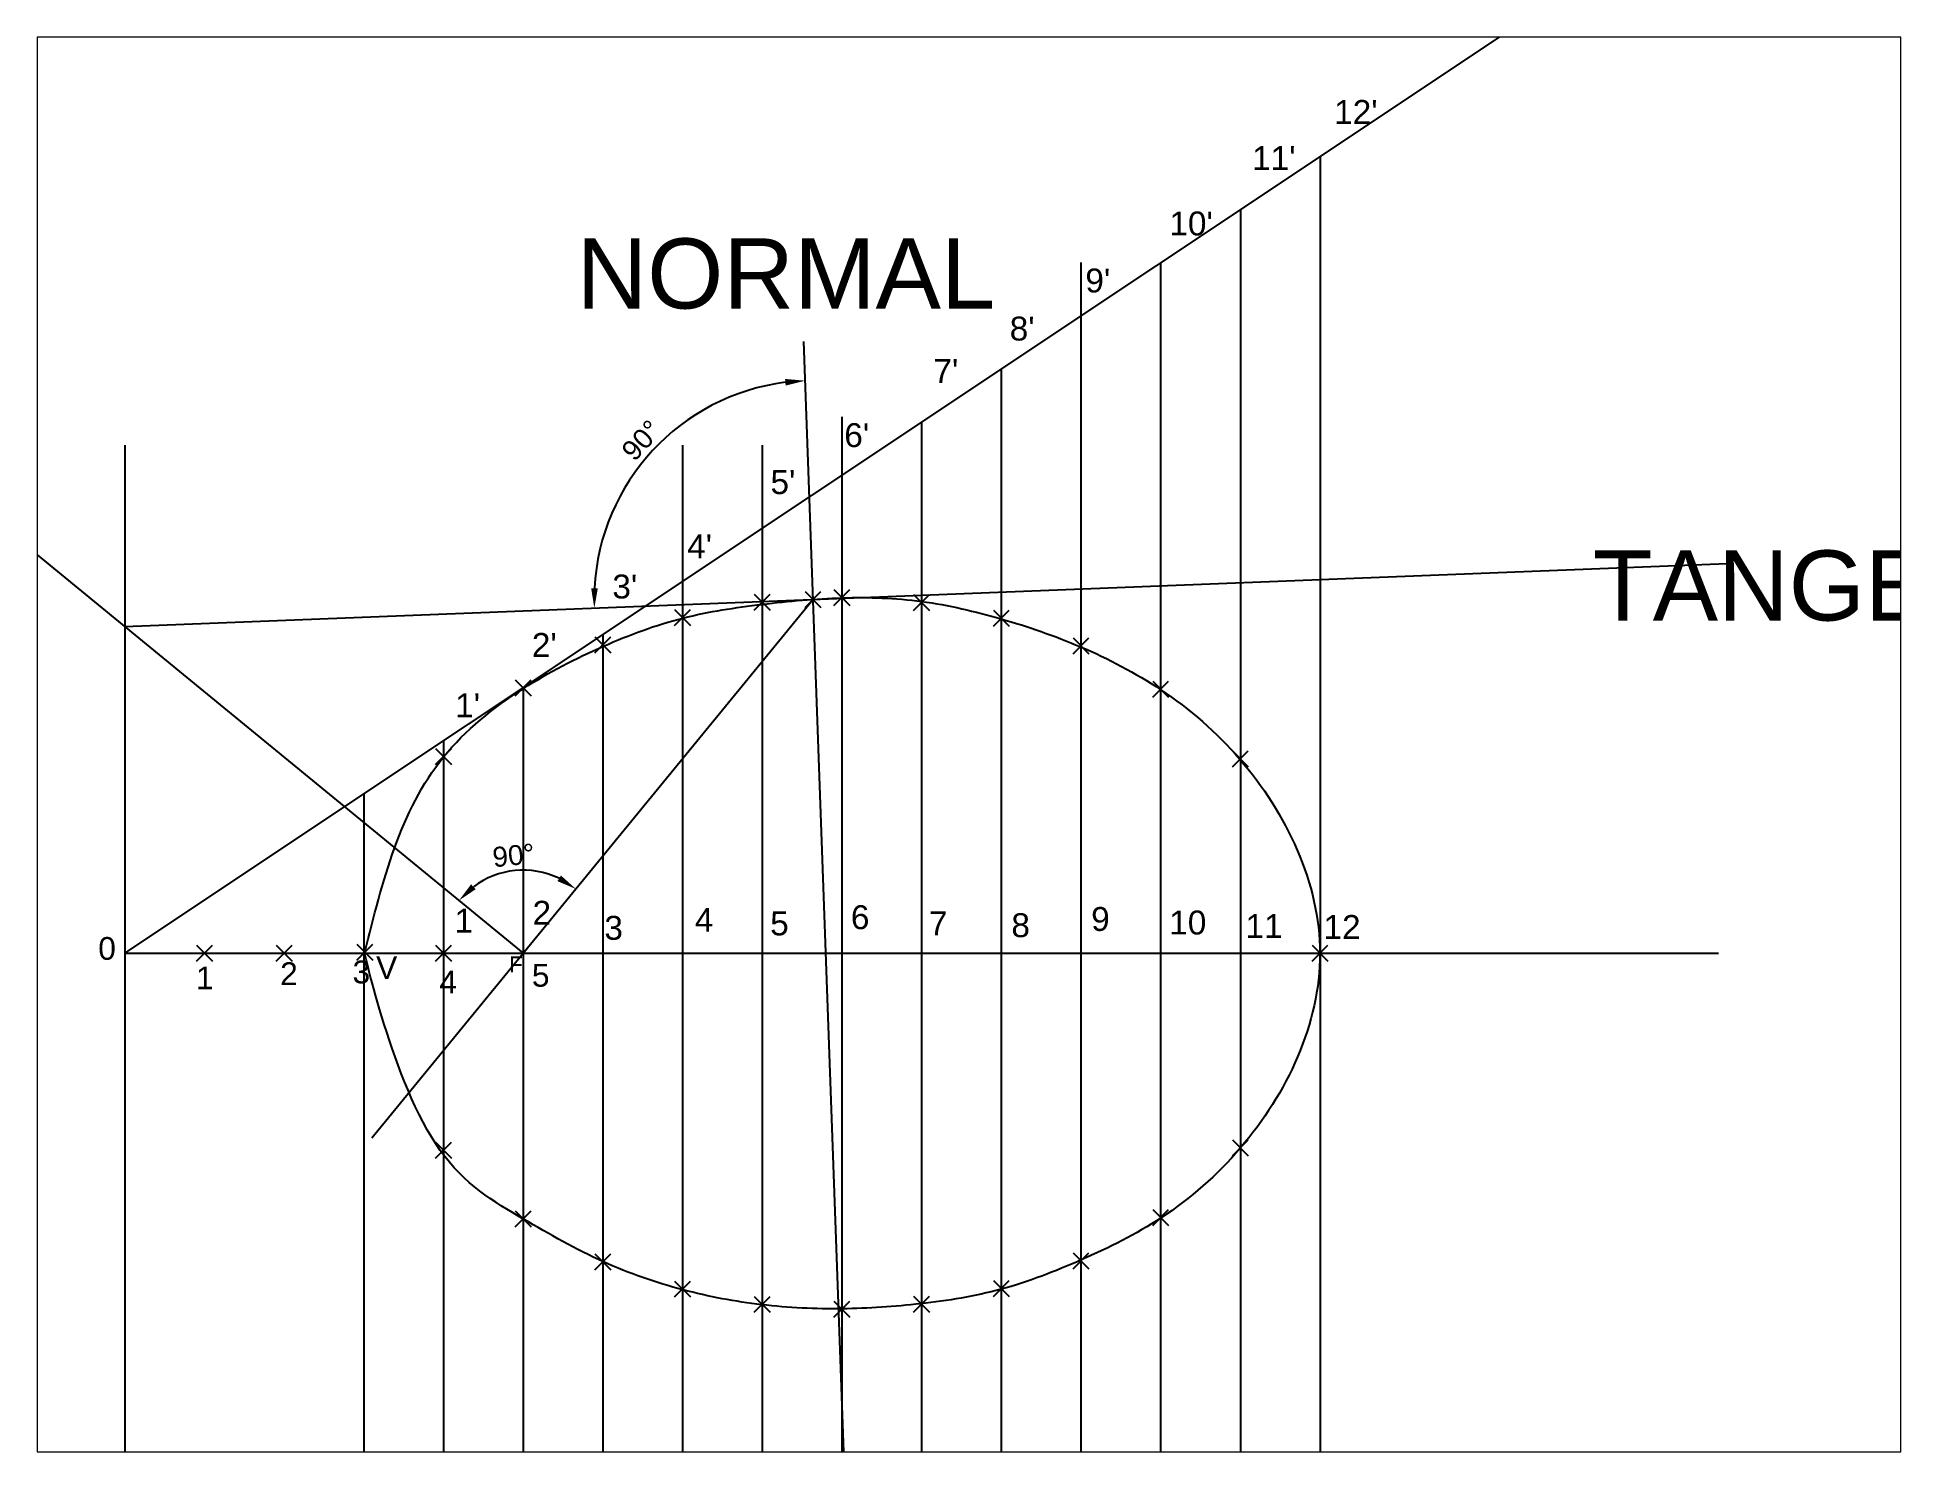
# Paper-space layout 'Layout1' of a CAD drawing. Header units: millimetres. Extents: x 26 to 231, y 20 to 176.
# The model-space entities are those that its viewports show. They can reach past a viewport. Long polylines and large blocks are cut down to what shows.
import ezdxf

# ---------------------------------------------------------------- set-up
doc = ezdxf.new("R2010")
doc.units = ezdxf.units.MM
doc.header["$PDMODE"] = 3
doc.header["$PDSIZE"] = -3
doc.styles.get("Standard").update_dxf_attribs({"font": 'arial.ttf'})
doc.dimstyles.new('ISO-25', dxfattribs={"dimtxt": 2.5, "dimasz": 2.5, "dimexe": 1.25, "dimexo": 0.625, "dimtad": 1, "dimtxsty": 'Standard', "dimcen": 2.5, "dimadec": 0, "dimazin": 0, "dimtfac": 1, "dimtmove": 0, "dimatfit": 3, "dimfxl": 1, "dimarcsym": 0})

# ---------------------------------------------------------------- blocks, each defined once
blk = doc.blocks.new('*D2')
at = {"color": 0, "lineweight": -2, "transparency": 16777216}
blk.add_arc((437.2, 321.07), 10.43, 64.4227, 126.8936, dxfattribs=at)
at = {"color": 0, "transparency": 16777216}
for points in [[(441.93, 330.83), (441.48, 330.13), (443.81, 329.14)], [(431.23, 329.11), (430.65, 329.72), (429.13, 327.69)]]:
    blk.add_solid(points, dxfattribs=at)
at = {"layer": 'Defpoints', "color": 0, "transparency": 16777216}
for p in [(369.62, 376.47), (473.58, 365.45), (438.89, 331.37), (437.2, 321.07), (418.18, 297.87)]:
    blk.add_point(p, dxfattribs=at)
at = {"color": 0, "transparency": 16777216, "insert": (435.98, 333.35), "char_height": 2.5, "attachment_point": 5, "rotation": 5.6581}
blk.add_mtext('90°', dxfattribs=at)
blk = doc.blocks.new('*D3')
at = {"color": 0, "lineweight": -2, "transparency": 16777216}
blk.add_arc((473.58, 365.45), 27.48, 97.2813, 177.0371, dxfattribs=at)
at = {"color": 0, "transparency": 16777216}
for points in [[(470.06, 393.13), (470.13, 392.3), (472.59, 392.91)], [(446.56, 366.87), (445.72, 366.88), (446.12, 364.38)]]:
    blk.add_solid(points, dxfattribs=at)
at = {"layer": 'Defpoints', "color": 0, "transparency": 16777216}
for p in [(472.41, 397.84), (458.97, 388.72), (588.32, 369.97), (387.2, 362.06), (480.84, 164.31)]:
    blk.add_point(p, dxfattribs=at)
at = {"color": 0, "transparency": 16777216, "insert": (452.04, 385.43), "char_height": 2.5, "attachment_point": 5, "rotation": 47.1592}
blk.add_mtext('90°', dxfattribs=at)

msp = doc.modelspace()

# ---------------------------------------------------------------- linework, layer by layer
for p, q in [((387.199, 321.072), (567.008, 440.841)), ((537.199, 420.985), (537.199, 231.641)), ((527.199, 414.324), (527.199, 237.378)), ((507.199, 407.759), (507.199, 245.507)), ((517.199, 407.664), (517.199, 241.682)), ((497.199, 394.342), (497.199, 245.985)), ((477.199, 388.357), (477.199, 247.42)), ((487.199, 387.681), (487.199, 236.9)), ((387.199, 384.826), (387.199, 241.769)), ((457.199, 384.826), (457.199, 233.075)), ((467.199, 384.826), (467.199, 237.378)), ((447.199, 361.038), (447.199, 214.905)), ((437.199, 354.377), (437.199, 236.9)), ((427.199, 347.716), (427.199, 243.116)), ((417.199, 341.055), (417.199, 241.204)), ((387.199, 321.072), (587.199, 321.072))]:
    msp.add_line(p, q)
at = {"color": 3}
for p, q in [((480.838, 164.312), (472.412, 397.835)), ((369.616, 376.471), (437.199, 321.072)), ((387.199, 362.058), (588.317, 369.966)), ((473.58, 365.455), (418.181, 297.871))]:
    msp.add_line(p, q, dxfattribs=at)
msp.add_open_spline([(417.332, 321.201), (419.53, 330.082), (422.823, 343.387), (436.526, 354.342), (446.916, 359.678), (457.001, 363.454), (467.181, 364.936), (477.185, 365.877), (487.331, 365.535), (497.339, 363.153), (507.506, 359.682), (517.966, 354.198), (530.859, 343.07), (541.401, 321.053), (530.919, 299.03), (518.084, 287.8), (507.485, 282.535), (497.421, 278.596), (487.215, 276.962), (477.162, 276.281), (467.133, 276.751), (457.025, 278.641), (446.901, 282.137), (436.587, 288.071), (422.441, 296.466), (417.271, 321.702), (417.203, 321.227), (417.199, 321.226)], degree=3, knots=[0, 0, 0, 0, 26.4161846, 39.5714136, 50.991284, 61.553779, 71.6571615, 81.7367742, 91.7032212, 101.9379421, 112.467683, 123.9042162, 137.0731963, 163.471233, 189.8688868, 203.0984594, 214.4258678, 225.151601, 235.4069559, 245.2670912, 255.3630109, 265.4368455, 276.0079774, 287.3897963, 300.7037064, 327.4270506, 327.4565563, 327.4565563, 327.4565563, 327.4565563], dxfattribs=at)
for p in [(467.199, 365.112), (473.566, 365.458), (477.199, 365.724), (487.199, 365.08), (457.199, 363.191), (497.199, 363.125), (447.199, 359.766), (507.199, 359.658), (437.199, 354.377), (517.199, 354.209), (427.199, 345.768), (527.199, 345.484), (537.199, 321.072), (537.199, 321.072), (427.199, 296.377), (527.199, 296.661), (437.199, 287.768), (517.199, 287.936), (447.199, 282.379), (507.199, 282.487), (457.199, 278.954), (497.199, 279.02), (467.199, 277.033), (477.199, 276.421), (487.199, 277.064)]:
    msp.add_point(p, dxfattribs=at)
for p in [(397.199, 321.072), (407.199, 321.072), (417.332, 321.201), (427.199, 321.072)]:
    msp.add_point(p)

# ---------------------------------------------------------------- texts
for s, height, p in [("12'", 3, (538.969, 425.127)), ("11'", 3, (528.669, 419.338)), ("10'", 3, (518.288, 411.137)), ("9'", 3, (507.746, 403.981)), ("8'", 3, (498.251, 397.951)), ("7'", 3, (488.676, 392.632)), ("6'", 3, (477.489, 384.579)), ("5'", 3, (468.227, 378.69)), ("4'", 3, (457.762, 370.638)), ("3'", 3, (448.379, 365.59)), ("2'", 3, (438.275, 358.258)), ("1'", 3, (428.652, 350.686)), ('2', 3, (438.362, 324.655)), ('1', 3, (428.569, 323.654)), ('3', 3, (447.377, 322.765)), ('4', 3, (458.729, 323.765)), ('5', 3, (468.189, 323.321)), ('6', 3, (478.317, 324.099)), ('7', 3, (488.111, 323.321)), ('8', 3, (498.461, 323.098)), ('9', 3, (508.478, 323.877)), ('10', 3, (518.272, 323.432)), ('11', 3, (527.843, 322.987)), ('12', 3, (537.637, 322.876)), ('0', 2.851, (383.858, 320.258)), ('V', 2.851, (418.73, 317.829)), ('F', 2, (435.427, 318.674)), ('1', 2.851, (396.116, 316.562)), ('2', 2.851, (406.683, 317.09)), ('3', 2.851, (415.771, 317.301)), ('4', 2.851, (426.656, 316.034)), ('5', 2.851, (438.28, 316.879))]:
    msp.add_text(s, height=height).set_placement(p)
for s, p in [('NORMAL', (443.88, 401.965)), ('TANGENT', (571.453, 362.819))]:
    msp.add_text(s, height=8.7969, dxfattribs=at).set_placement(p)

# ---------------------------------------------------------------- dimensions: what is measured, and where the dimension line sits
for base, line1, line2, picture, middle in [((458.967, 388.724), ((387.199, 362.058), (588.317, 369.966)), ((480.838, 164.312), (472.412, 397.835)), '*D3', (452.038, 385.431)), ((438.893, 331.366), ((369.616, 376.471), (437.199, 321.072)), ((473.58, 365.455), (418.181, 297.871)), '*D2', (435.983, 333.345))]:
    dim = msp.add_angular_dim_2l(base=base, line1=line1, line2=line2, dimstyle='ISO-25', dxfattribs=at)
    dim.commit()
    dim.dimension.update_dxf_attribs({"geometry": picture, "text_midpoint": middle})

psp = doc.layouts.get("Layout1")

# ---------------------------------------------------------------- viewports
at = {"layer": '0', "color": 3}
psp.add_viewport(center=(128.5, 97.5), size=(205.6, 156), view_center_point=(493.144, 347.267), view_height=177.45623, dxfattribs=at)

doc.saveas('drawing.dxf')
